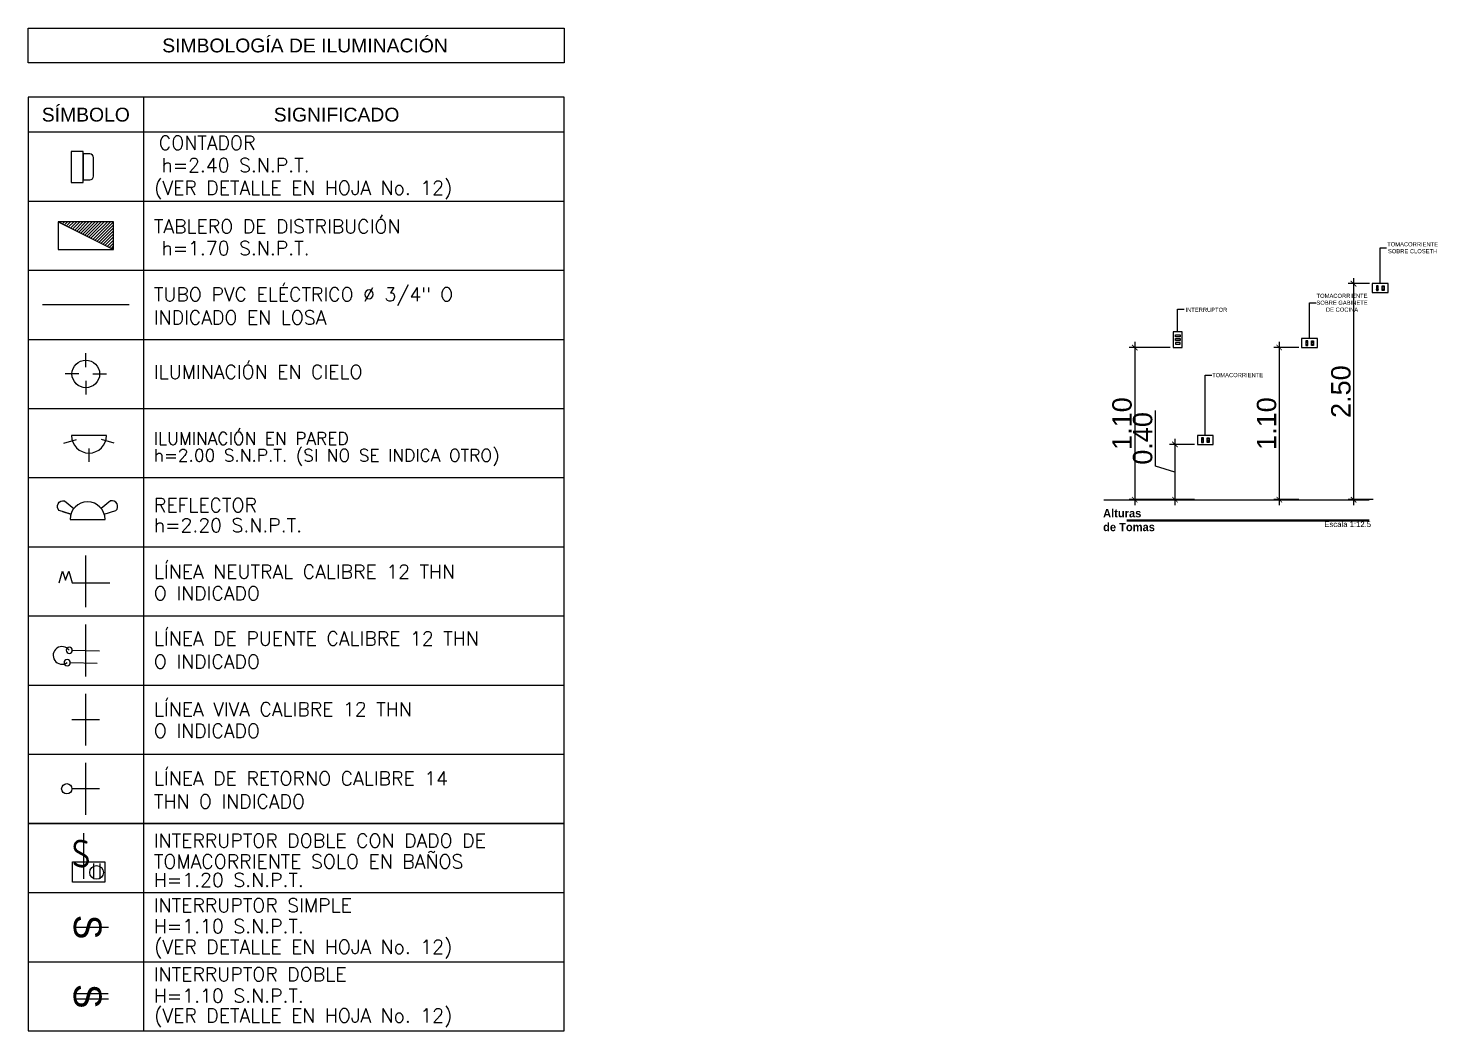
# Model space of a CAD drawing. Header units: inches. Extents: x -370 to 18, y -197 to 199.
# Drawn here: x -257.82 to -247.63, y -142.84 to -135.59 of the extents above; entities that cross this region are included whole.
import ezdxf
from ezdxf.enums import TextEntityAlignment as Align

# ---------------------------------------------------------------- set-up
doc = ezdxf.new("R2010")
doc.units = ezdxf.units.IN
doc.header["$MEASUREMENT"] = 0
doc.header["$PDMODE"] = 34
doc.header["$PDSIZE"] = 0.2
for name, color, linetype in [('FUERZA', 3, 'Continuous'), ('iluminacion', 2, 'Continuous'), ('LAMPARAS', 3, 'Continuous'), ('M', 7, 'Continuous'), ('PLUMBING', 2, 'Continuous'), ('Simbologia', 7, 'Continuous'), ('SIMBOLOS', 7, 'Continuous'), ('TEXTO', 2, 'Continuous'), ('Textos', 2, 'Continuous'), ('TEXTOSALAMBRADO', 3, 'Continuous')]:
    doc.layers.add(name, color=color, linetype=linetype)
doc.styles.add('ARCHQUICK', font='ARCHQUIK.shx')
doc.styles.add('ARIAL', font='arial.ttf', dxfattribs={"height": 0.14})
doc.styles.add('ROMANS', font='romans.shx', dxfattribs={"width": 1.35})
doc.styles.add('Txt-02', font='ERASLGHT.TTF')
doc.dimstyles.new('COTA-20', dxfattribs={"dimscale": 0.02, "dimtxt": 1, "dimasz": 2, "dimexe": 2, "dimexo": 1, "dimgap": 1, "dimtad": 1, "dimzin": 1, "dimdsep": 46, "dimtxsty": 'ARIAL', "dimblk": 'ARCHTICK', "dimcen": 2, "dimdle": 2, "dimclrd": 2, "dimclre": 1, "dimclrt": 2, "dimaunit": 1, "dimadec": 0, "dimazin": 0, "dimtfac": 1, "dimtofl": 0, "dimtmove": 1, "dimatfit": 3, "dimfxl": 1, "dimtvp": 1, "dimtolj": 1, "dimtzin": 1, "dimarcsym": 0})

# ---------------------------------------------------------------- blocks, each defined once
blk = doc.blocks.new('R')
at = {"layer": 'TEXTO'}
blk.add_line((0, 0.098), (0, -0.098), dxfattribs=at)
at = {"layer": 'TEXTO', "color": 2}
blk.add_circle((0, 0.12), 0.0224, dxfattribs=at)
blk = doc.blocks.new('LAMP_PARED')
at = {"color": 3, "linetype": 'ByBlock', "lineweight": -2}
for p, q in [((0, 0.1266), (0, 0.0633)), ((-0.1209, 0.0375), (-0.0604, 0.0187)), ((-0.0844, 0), (0.0844, 0)), ((0.1209, 0.0375), (0.0604, 0.0187))]:
    blk.add_line(p, q, dxfattribs=at)
blk.add_arc((0, 0), 0.0844, 0, 180, dxfattribs=at)
blk = doc.blocks.new('LAMP_PATIO')
at = {"color": 3, "linetype": 'ByBlock', "lineweight": -2}
for p, q in [((0.0844, 0), (-0.0844, 0)), ((0.1209, -0.0375), (0.0806, -0.025))]:
    blk.add_line(p, q, dxfattribs=at)
for points in [[(-0.0806, -0.025), (-0.1365, -0.0423, 0.773514), (-0.1114, -0.0895), (-0.0658, -0.0529)], [(0.0806, -0.025), (0.1365, -0.0423, -0.773514), (0.1114, -0.0895), (0.0658, -0.0529)]]:
    blk.add_lwpolyline(points, format="xyb", dxfattribs=at)
blk.add_arc((0, 0), 0.0844, 180, 0, dxfattribs=at)
blk = doc.blocks.new('_ArchTick')
at = {"color": 0, "linetype": 'ByBlock', "const_width": 0.15}
blk.add_lwpolyline([(-0.5, -0.5), (0.5, 0.5)], dxfattribs=at)
blk = doc.blocks.new('*D703')
at = {"color": 2, "lineweight": -2, "transparency": 16777216}
for p, q in [((-249.67, -138.757), (-249.67, -138.354)), ((-249.529, -138.56), (-249.529, -139.039)), ((-249.529, -138.8), (-249.67, -138.757))]:
    blk.add_line(p, q, dxfattribs=at)
at = {"color": 1, "lineweight": -2, "transparency": 16777216}
for p, q in [((-249.387, -138.6), (-249.569, -138.6)), ((-249.387, -138.999), (-249.569, -138.999))]:
    blk.add_line(p, q, dxfattribs=at)
at = {"layer": 'DEFPOINTS', "color": 0, "transparency": 16777216}
for p in [(-249.367, -138.6), (-249.529, -138.999), (-249.367, -138.999)]:
    blk.add_point(p, dxfattribs=at)
at = {"color": 2, "lineweight": -2, "transparency": 16777216, "xscale": 0.04, "yscale": 0.04, "zscale": 0.04}
for p, rotation in [((-249.529, -138.6), 90), ((-249.529, -138.999), 270)]:
    blk.add_blockref('_ArchTick', p, dxfattribs=dict(at, rotation=rotation))
at = {"color": 2, "transparency": 16777216, "insert": (-249.762, -138.556), "char_height": 0.14, "attachment_point": 5, "rotation": 90, "style": 'ARIAL'}
blk.add_mtext('\\A1;0.40', dxfattribs=at)
blk = doc.blocks.new('*D704')
at = {"color": 2, "lineweight": -2, "transparency": 16777216}
blk.add_line((-248.775, -137.859), (-248.775, -139.039), dxfattribs=at)
at = {"color": 1, "lineweight": -2, "transparency": 16777216}
for p, q in [((-248.633, -137.899), (-248.815, -137.899)), ((-248.633, -138.999), (-248.815, -138.999))]:
    blk.add_line(p, q, dxfattribs=at)
at = {"layer": 'DEFPOINTS', "color": 0, "transparency": 16777216}
for p in [(-248.613, -137.899), (-248.775, -138.999), (-248.613, -138.999)]:
    blk.add_point(p, dxfattribs=at)
at = {"color": 2, "lineweight": -2, "transparency": 16777216, "xscale": 0.04, "yscale": 0.04, "zscale": 0.04}
for p, rotation in [((-248.775, -137.899), 90), ((-248.775, -138.999), 270)]:
    blk.add_blockref('_ArchTick', p, dxfattribs=dict(at, rotation=rotation))
at = {"color": 2, "transparency": 16777216, "insert": (-248.866, -138.449), "char_height": 0.14, "attachment_point": 5, "rotation": 90, "style": 'ARIAL'}
blk.add_mtext('\\A1;1.10', dxfattribs=at)
blk = doc.blocks.new('*D705')
at = {"color": 2, "lineweight": -2, "transparency": 16777216}
blk.add_line((-249.82, -137.859), (-249.82, -139.039), dxfattribs=at)
at = {"color": 1, "lineweight": -2, "transparency": 16777216}
for p, q in [((-249.563, -137.899), (-249.86, -137.899)), ((-249.565, -138.999), (-249.86, -138.999))]:
    blk.add_line(p, q, dxfattribs=at)
at = {"layer": 'DEFPOINTS', "color": 0, "transparency": 16777216}
for p in [(-249.543, -137.899), (-249.82, -138.999), (-249.545, -138.999)]:
    blk.add_point(p, dxfattribs=at)
at = {"color": 2, "lineweight": -2, "transparency": 16777216, "xscale": 0.04, "yscale": 0.04, "zscale": 0.04}
for p, rotation in [((-249.82, -137.899), 90), ((-249.82, -138.999), 270)]:
    blk.add_blockref('_ArchTick', p, dxfattribs=dict(at, rotation=rotation))
at = {"color": 2, "transparency": 16777216, "insert": (-249.911, -138.449), "char_height": 0.14, "attachment_point": 5, "rotation": 90, "style": 'ARIAL'}
blk.add_mtext('\\A1;1.10', dxfattribs=at)
blk = doc.blocks.new('*D706')
at = {"color": 1, "lineweight": -2, "transparency": 16777216}
for p, q in [((-248.123, -137.437), (-248.278, -137.437)), ((-248.096, -138.999), (-248.278, -138.999))]:
    blk.add_line(p, q, dxfattribs=at)
at = {"color": 2, "lineweight": -2, "transparency": 16777216}
blk.add_line((-248.238, -137.397), (-248.238, -139.039), dxfattribs=at)
at = {"layer": 'DEFPOINTS', "color": 0, "transparency": 16777216}
for p in [(-248.103, -137.437), (-248.238, -138.999), (-248.076, -138.999)]:
    blk.add_point(p, dxfattribs=at)
at = {"color": 2, "lineweight": -2, "transparency": 16777216, "xscale": 0.04, "yscale": 0.04, "zscale": 0.04}
for p, rotation in [((-248.238, -137.437), 90), ((-248.238, -138.999), 270)]:
    blk.add_blockref('_ArchTick', p, dxfattribs=dict(at, rotation=rotation))
at = {"color": 2, "transparency": 16777216, "insert": (-248.329, -138.218), "char_height": 0.14, "attachment_point": 5, "rotation": 90, "style": 'ARIAL'}
blk.add_mtext('\\A1;2.50', dxfattribs=at)

msp = doc.modelspace()

# ---------------------------------------------------------------- hatches: boundary and pattern name
at = {"layer": 'FUERZA', "ltscale": 0.6}
h = msp.add_hatch(dxfattribs=at)
h.set_pattern_fill('ANSI31', color=2, scale=0.125, style=0)
h.set_pattern_definition([(45, (-257.401346, -136.990204), (-0.01104854, 0.01104854), [])])
h.paths.add_polyline_path([(-257.20135, -137.1902), (-257.20135, -136.9902), (-257.60135, -136.9902)])

# ---------------------------------------------------------------- linework, layer by layer
at = {"color": 1, "linetype": 'Continuous'}
for p, q in [((-248.04535, -137.4366), (-248.04535, -137.17751)), ((-248.04535, -137.17751), (-247.99865, -137.17751)), ((-249.51016, -137.78439), (-249.51016, -137.62174)), ((-249.51016, -137.62174), (-249.46346, -137.62174)), ((-248.55561, -137.83439), (-248.55561, -137.5753)), ((-248.55561, -137.5753), (-248.50891, -137.5753)), ((-249.30977, -138.53485), (-249.30977, -138.09858)), ((-249.30977, -138.09858), (-249.26307, -138.09858))]:
    msp.add_line(p, q, dxfattribs=at)
at = {"color": 4}
for p in [(-250.04208, -138.99939), (-250.00417, -138.99939)]:
    msp.add_line(p, (-248.12497, -138.99939), dxfattribs=at)
at = {"color": 3}
for points in [[(-257.42169, -136.48075), (-257.50919, -136.48075), (-257.50919, -136.70575), (-257.42169, -136.70575)], [(-248.10285, -137.4366), (-248.10285, -137.5016), (-247.98785, -137.5016), (-247.98785, -137.4366)], [(-249.54266, -137.89939), (-249.47766, -137.89939), (-249.47766, -137.78439), (-249.54266, -137.78439)], [(-248.61311, -137.83439), (-248.61311, -137.89939), (-248.49811, -137.89939), (-248.49811, -137.83439)], [(-249.36727, -138.53485), (-249.36727, -138.59985), (-249.25227, -138.59985), (-249.25227, -138.53485)]]:
    msp.add_lwpolyline(points, close=True, dxfattribs=at)
for points in [[(-257.3732, -136.4995), (-257.42169, -136.4995), (-257.42169, -136.687), (-257.3732, -136.687)], [(-257.34669, -136.66049), (-257.34669, -136.52601)]]:
    msp.add_lwpolyline(points, dxfattribs=at)
for centre, start, end in [((-257.3732, -136.52602), 359.990097, 90), ((-257.3732, -136.66048), 270, 0.009903)]:
    msp.add_arc(centre, 0.02652, start, end, dxfattribs=at)
at = {"layer": 'FUERZA', "color": 2, "ltscale": 0.6}
msp.add_line((-257.60135, -136.9902), (-257.20135, -137.1902), dxfattribs=at)
at = {"layer": 'FUERZA', "color": 3, "ltscale": 0.6}
msp.add_lwpolyline([(-257.60135, -137.1902), (-257.20135, -137.1902), (-257.20135, -136.9902), (-257.60135, -136.9902)], close=True, dxfattribs=at)
at = {"layer": 'iluminacion', "color": 3, "ltscale": 0.6}
for p, q in [((-257.4021, -138.03983), (-257.4021, -137.93983)), ((-257.4521, -138.08983), (-257.5521, -138.08983)), ((-257.4021, -138.13983), (-257.4021, -138.23983)), ((-257.3521, -138.08983), (-257.2521, -138.08983))]:
    msp.add_line(p, q, dxfattribs=at)
at = {"layer": 'iluminacion', "color": 2, "ltscale": 0.6}
for p, q in [((-257.48904, -142.08983), (-257.23904, -142.08983)), ((-257.49178, -142.57066), (-257.24178, -142.57066)), ((-257.48904, -142.609), (-257.23904, -142.609))]:
    msp.add_line(p, q, dxfattribs=at)
at = {"layer": 'iluminacion', "color": 3, "linetype": 'Continuous', "ltscale": 0.06, "flags": 128}
msp.add_lwpolyline([(-257.59565, -139.60134), (-257.57194, -139.51592), (-257.548, -139.58061), (-257.52405, -139.51592), (-257.50034, -139.60134), (-257.22848, -139.60134)], dxfattribs=at)
at = {"layer": 'LAMPARAS', "color": 2}
msp.add_arc((-257.5746, -140.12513), 0.0639, 35.48763, 305.389098, dxfattribs=at)
at = {"layer": 'M', "color": 1}
msp.add_line((-249.87701, -139.14407), (-248.12497, -139.14407), dxfattribs=at)
at = {"layer": 'M', "color": 2}
msp.add_line((-249.87701, -139.15117), (-248.12497, -139.15117), dxfattribs=at)
at = {"layer": 'PLUMBING'}
for points in [[(-248.0732, -137.45305), (-248.0732, -137.48697), (-248.05915, -137.48697), (-248.05915, -137.45305)], [(-248.0175, -137.45305), (-248.0175, -137.48697), (-248.03155, -137.48697), (-248.03155, -137.45305)], [(-248.06127, -137.46124), (-248.07127, -137.46124), (-248.07127, -137.46352), (-248.06127, -137.46352)], [(-248.06127, -137.47878), (-248.07127, -137.47878), (-248.07127, -137.4765), (-248.06127, -137.4765)], [(-248.02943, -137.46124), (-248.01942, -137.46124), (-248.01942, -137.46352), (-248.02943, -137.46352)], [(-248.02943, -137.47878), (-248.01942, -137.47878), (-248.01942, -137.4765), (-248.02943, -137.4765)], [(-249.52621, -137.80821), (-249.4923, -137.80821), (-249.4923, -137.82225), (-249.52621, -137.82225)], [(-249.52621, -137.83487), (-249.4923, -137.83487), (-249.4923, -137.84892), (-249.52621, -137.84892)], [(-249.52621, -137.87558), (-249.4923, -137.87558), (-249.4923, -137.86154), (-249.52621, -137.86154)], [(-248.58346, -137.85085), (-248.58346, -137.88476), (-248.56941, -137.88476), (-248.56941, -137.85085)], [(-248.57153, -137.85903), (-248.58154, -137.85903), (-248.58154, -137.86131), (-248.57153, -137.86131)], [(-248.52776, -137.85085), (-248.52776, -137.88476), (-248.54181, -137.88476), (-248.54181, -137.85085)], [(-248.53969, -137.85903), (-248.52969, -137.85903), (-248.52969, -137.86131), (-248.53969, -137.86131)], [(-248.57153, -137.87658), (-248.58154, -137.87658), (-248.58154, -137.87429), (-248.57153, -137.87429)], [(-248.53969, -137.87658), (-248.52969, -137.87658), (-248.52969, -137.87429), (-248.53969, -137.87429)], [(-249.33762, -138.5513), (-249.33762, -138.58521), (-249.32358, -138.58521), (-249.32358, -138.5513)], [(-249.32569, -138.55948), (-249.3357, -138.55948), (-249.3357, -138.56176), (-249.32569, -138.56176)], [(-249.32569, -138.57703), (-249.3357, -138.57703), (-249.3357, -138.57475), (-249.32569, -138.57475)], [(-249.28193, -138.5513), (-249.28193, -138.58521), (-249.29597, -138.58521), (-249.29597, -138.5513)], [(-249.29386, -138.55948), (-249.28385, -138.55948), (-249.28385, -138.56176), (-249.29386, -138.56176)], [(-249.29386, -138.57703), (-249.28385, -138.57703), (-249.28385, -138.57475), (-249.29386, -138.57475)]]:
    msp.add_lwpolyline(points, close=True, dxfattribs=at)
at = {"layer": 'Simbologia', "color": 4}
for p, q in [((-253.94376, -136.08983), (-257.81876, -136.08983)), ((-257.81876, -136.08983), (-257.81876, -142.83983)), ((-253.94376, -142.83983), (-253.94376, -136.08983)), ((-257.81876, -136.33983), (-253.94376, -136.33983)), ((-257.81876, -142.83983), (-253.94376, -142.83983))]:
    msp.add_line(p, q, dxfattribs=at)
at = {"layer": 'Simbologia', "color": 2}
for p, q in [((-256.98543, -136.08983), (-256.98543, -142.83983)), ((-257.81876, -136.83983), (-253.94376, -136.83983)), ((-257.81876, -137.33983), (-253.94376, -137.33983)), ((-257.81876, -137.83983), (-253.94376, -137.83983)), ((-257.81876, -137.83983), (-253.94376, -137.83983)), ((-257.81876, -138.33983), (-253.94376, -138.33983)), ((-257.81876, -138.83983), (-253.94376, -138.83983)), ((-257.81876, -139.33983), (-253.94376, -139.33983)), ((-257.81876, -139.83983), (-253.94376, -139.83983)), ((-257.81876, -139.83983), (-253.94376, -139.83983)), ((-257.81876, -140.33983), (-253.94376, -140.33983)), ((-257.81876, -140.83983), (-253.94376, -140.83983)), ((-257.81876, -141.33983), (-253.94376, -141.33983)), ((-253.94376, -141.33983), (-257.81876, -141.33983)), ((-257.81876, -141.83983), (-253.94376, -141.83983)), ((-257.81876, -142.33983), (-253.94376, -142.33983))]:
    msp.add_line(p, q, dxfattribs=at)
at = {"layer": 'Simbologia', "color": 4}
msp.add_lwpolyline([(-253.94376, -135.58983), (-253.94376, -135.83983), (-257.81876, -135.83983), (-257.81876, -135.58983)], close=True, dxfattribs=at)
at = {"layer": 'Simbologia', "color": 3}
msp.add_circle((-257.4021, -138.08983), 0.1, dxfattribs=at)
at = {"layer": 'SIMBOLOS', "color": 3}
msp.add_line((-257.0896, -137.58983), (-257.7146, -137.58983), dxfattribs=at)
at = {"layer": 'SIMBOLOS', "color": 2}
for p, q in [((-257.4021, -139.77733), (-257.4021, -139.40233)), ((-257.4021, -140.27733), (-257.4021, -139.90233)), ((-257.4021, -140.77733), (-257.4021, -140.40233)), ((-257.4021, -141.27733), (-257.4021, -140.90233))]:
    msp.add_line(p, q, dxfattribs=at)
at = {"layer": 'TEXTO', "color": 3}
for p, q in [((-257.41917, -141.40946), (-257.41917, -141.74023)), ((-257.34646, -141.62888), (-257.34646, -141.74109)), ((-257.302, -141.62888), (-257.302, -141.74109))]:
    msp.add_line(p, q, dxfattribs=at)
msp.add_lwpolyline([(-257.49831, -141.61846), (-257.26474, -141.61846), (-257.26474, -141.76466), (-257.49831, -141.76466)], close=True, dxfattribs=at)
msp.add_circle((-257.32423, -141.69473), 0.04965, dxfattribs=at)
at = {"layer": 'TEXTOSALAMBRADO'}
for p, q in [((-257.5021, -140.58983), (-257.3021, -140.58983)), ((-257.3021, -141.08983), (-257.5021, -141.08983))]:
    msp.add_line(p, q, dxfattribs=at)
msp.add_circle((-257.5396, -141.08983), 0.0375, dxfattribs=at)

# ---------------------------------------------------------------- block references
at = {"layer": 'iluminacion', "color": 3, "xscale": 1.5, "yscale": 1.5, "zscale": 1.5, "rotation": 180}
msp.add_blockref('LAMP_PARED', (-257.37917, -138.53523, 1.4), dxfattribs=at)
at = {"layer": 'iluminacion', "xscale": 1.5, "yscale": 1.5, "zscale": 1.5, "rotation": 180}
msp.add_blockref('LAMP_PATIO', (-257.38991, -139.14172), dxfattribs=at)
at = {"layer": 'TEXTOSALAMBRADO', "xscale": -1, "rotation": 89.1482900298659}
for p in [(-257.4021, -140.08983), (-257.41712, -140.17901)]:
    msp.add_blockref('R', p, dxfattribs=at)

# ---------------------------------------------------------------- texts
at = {"color": 2, "attachment_point": 5, "style": 'ARIAL'}
for s, insert, char_height in [('TOMACORRIENTE\\PSOBRE CLOSETH', (-247.81108, -137.17751), 0.03), ('TOMACORRIENTE\\PSOBRE GABINETE \\PDE COCINA', (-248.32134, -137.5753), 0.03), ('INTERRUPTOR', (-249.30187, -137.62645), 0.03), ('\\A1;TOMACORRIENTE', (-249.0755, -138.09858), 0.03), ('\\pxql;{\\fEras Bold ITC|b0|i0|c0|p34;Alturas \\Pde Tomas}', (-249.86129, -139.1473), 0.06)]:
    msp.add_mtext(s, dxfattribs=dict(at, insert=insert, char_height=char_height))
at = {"color": 3, "insert": (-248.2804, -139.17728), "char_height": 0.04, "attachment_point": 5, "style": 'ARIAL'}
msp.add_mtext('Escala 1:12.5', dxfattribs=at)
at = {"layer": 'iluminacion', "color": 3, "ltscale": 0.6, "style": 'Txt-02'}
for p in [(-257.48904, -142.08983), (-257.48904, -142.58983)]:
    msp.add_text('S', height=0.2, rotation=270, dxfattribs=at).set_placement(p, align=Align.CENTER)
at = {"layer": 'TEXTO', "color": 3, "style": 'ARCHQUICK'}
msp.add_text('S', height=0.2025, dxfattribs=at).set_placement((-257.50387, -141.6599))
at = {"layer": 'Textos', "color": 3, "style": 'ARIAL'}
for s, p in [('SIMBOLOGÍA DE ILUMINACIÓN', (-255.81757, -135.71483)), ('SÍMBOLO', (-257.4021, -136.21483)), ('SIGNIFICADO', (-255.5896, -136.21483))]:
    msp.add_text(s, height=0.1, dxfattribs=at).set_placement(p, align=Align.MIDDLE_CENTER)
at = {"layer": 'Textos', "color": 3, "style": 'ROMANS'}
for s, height, p in [('CONTADOR', 0.1, (-256.87453, -136.4687, 1.4)), ('h=2.40 S.N.P.T.', 0.1, (-256.85578, -136.62982, 1.4)), ('(VER DETALLE EN HOJA No. 12)', 0.1, (-256.90886, -136.79374, 1.4)), ('TABLERO DE DISTRIBUCIÓN', 0.1, (-256.91043, -137.07311)), ('h=1.70 S.N.P.T.', 0.1, (-256.85578, -137.2307, 1.4)), ('TUBO PVC ELÉCTRICO %%C 3/4" O', 0.1, (-256.91043, -137.56459)), ('INDICADO EN LOSA ', 0.1, (-256.91043, -137.73165)), ('ILUMINACIÓN EN CIELO', 0.1, (-256.91043, -138.12542)), ('ILUMINACIÓN EN PARED', 0.09, (-256.91043, -138.60189)), ('h=2.00 S.N.P.T. (SI NO SE INDICA OTRO)', 0.09, (-256.91043, -138.72335)), ('REFLECTOR', 0.1, (-256.91043, -139.08839)), ('h=2.20 S.N.P.T.', 0.1, (-256.91043, -139.23424)), ('LÍNEA NEUTRAL CALIBRE 12 THN', 0.1, (-256.91043, -139.57012)), ('O INDICADO', 0.1, (-256.91043, -139.72612)), ('LÍNEA DE PUENTE CALIBRE 12 THN', 0.1, (-256.91043, -140.05353)), ('O INDICADO', 0.1, (-256.91043, -140.22059)), ('LÍNEA VIVA CALIBRE 12 THN', 0.1, (-256.91043, -140.56459)), ('O INDICADO', 0.1, (-256.91043, -140.72059)), ('LÍNEA DE RETORNO CALIBRE 14', 0.1, (-256.91043, -141.06459)), ('THN O INDICADO', 0.1, (-256.91043, -141.23165)), ('INTERRUPTOR DOBLE CON DADO DE', 0.1, (-256.91043, -141.51483)), ('TOMACORRIENTE SOLO EN BAÑOS', 0.1, (-256.91043, -141.66511)), ('H=1.20 S.N.P.T.', 0.1, (-256.91043, -141.79884)), ('INTERRUPTOR SIMPLE', 0.1, (-256.91043, -141.98232)), ('H=1.10 S.N.P.T.', 0.1, (-256.91043, -142.13364)), ('(VER DETALLE EN HOJA No. 12)', 0.1, (-256.90886, -142.28281, 1.4)), ('INTERRUPTOR DOBLE', 0.1, (-256.91043, -142.48102)), ('H=1.10 S.N.P.T.', 0.1, (-256.91043, -142.63598)), ('(VER DETALLE EN HOJA No. 12)', 0.1, (-256.90886, -142.77917, 1.4))]:
    msp.add_text(s, height=height, dxfattribs=at).set_placement(p)

# ---------------------------------------------------------------- dimensions: what is measured, and where the dimension line sits
at = {"color": 2}
dim = msp.add_linear_dim(base=(-248.23763, -138.99939), p1=(-248.10285, -137.4366), p2=(-248.07599, -138.99939), angle=90, text='2.50', dimstyle='COTA-20', dxfattribs=at)
dim.commit()
dim.dimension.update_dxf_attribs({"geometry": '*D706', "text_midpoint": (-248.32911, -138.218)})
for base, p1, p2, picture, middle in [((-249.81984, -138.99939), (-249.54266, -137.89939), (-249.54537, -138.99939), '*D705', (-249.91133, -138.44939)), ((-248.77475, -138.99939), (-248.61311, -137.89939), (-248.61311, -138.99939), '*D704', (-248.86623, -138.44939)), ((-249.52891, -138.99939), (-249.36727, -138.59985), (-249.36727, -138.99939), '*D703', (-249.76187, -138.73718))]:
    dim = msp.add_linear_dim(base=base, p1=p1, p2=p2, angle=90, dimstyle='COTA-20', dxfattribs=at)
    dim.commit()
    dim.dimension.update_dxf_attribs({"geometry": picture, "text_midpoint": middle})

doc.saveas('drawing.dxf')
